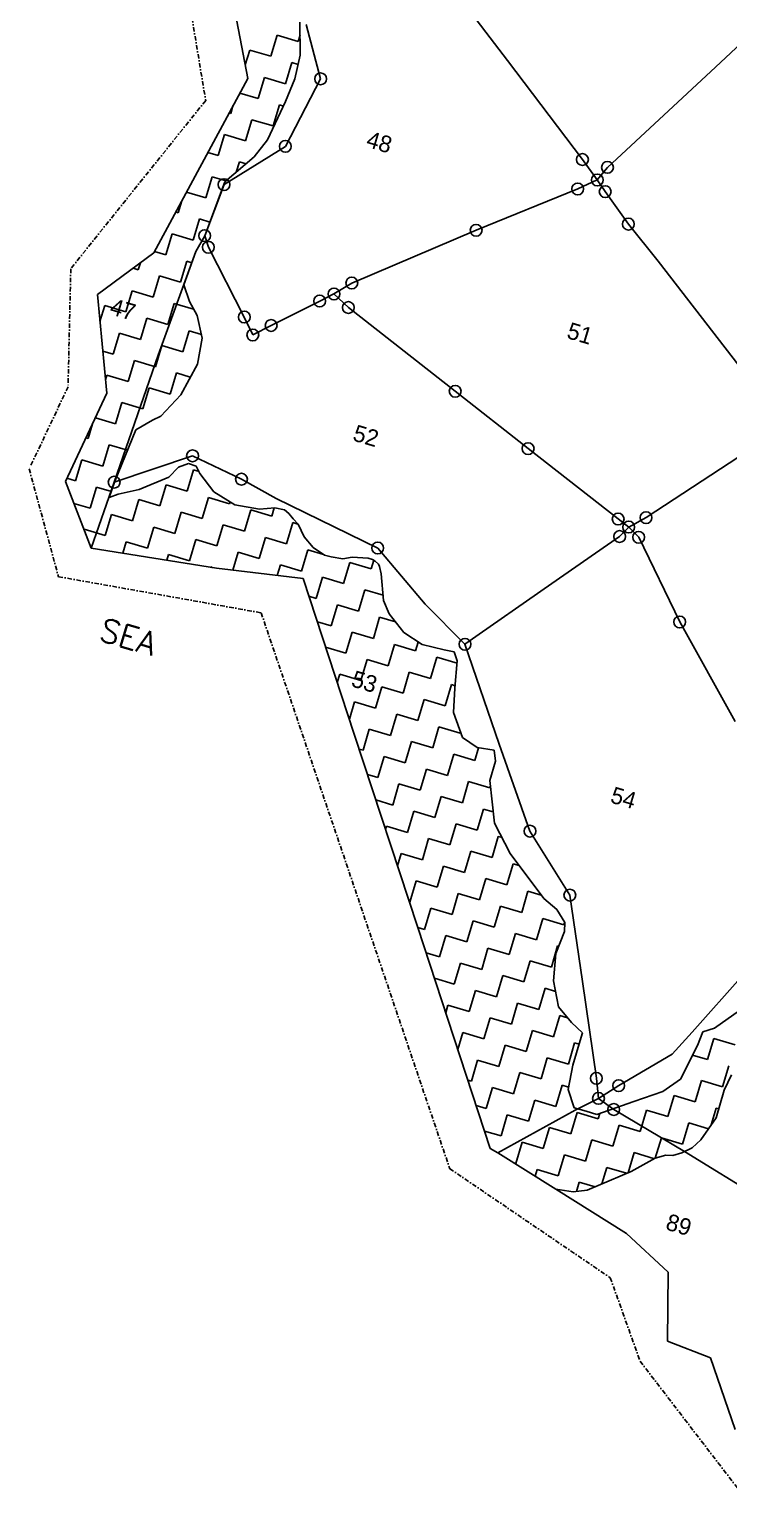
# Model space of a CAD drawing. Header units: metres. Extents: x 324633 to 327673, y 1815448 to 1818813.
# Drawn here: x 324650 to 325424, y 1815543 to 1817158 of the extents above; entities that cross this region are included whole.
import ezdxf

# ---------------------------------------------------------------- set-up
doc = ezdxf.new("R2010")
doc.units = ezdxf.units.M
doc.header["$MEASUREMENT"] = 0
doc.linetypes.add('DASHDOT', pattern=[1, 0.5, -0.25, 0, -0.25])
for name, color, linetype in [('POLY_HATCH', 12, 'Continuous'), ('POLY_PARCEL', 6, 'Continuous'), ('POLY_WATER', 4, 'Continuous'), ('TEXT_MAPOUT', 7, 'Continuous'), ('TEXT_PARCEL', 7, 'Continuous'), ('V_BOUND_STREAM_LINE', 7, 'DASHDOT')]:
    doc.layers.add(name, color=color, linetype=linetype)
doc.styles.get("Standard").update_dxf_attribs({"font": 'simplex.shx'})
doc.styles.add('TEXT_MAP', font='', dxfattribs={"height": 0.5})
doc.styles.get('TEXT_MAP').set_extended_font_data('Kruti Dev 050')

msp = doc.modelspace()

# ---------------------------------------------------------------- linework, layer by layer
for centre in [(324972.3, 1817103.4), (324933.4, 1817028.7), (325261.9, 1817014.1), (325289.6, 1817005.4), (324865.5, 1816986.4), (325278.3, 1816991.5), (325256.7, 1816981.6), (325287.1, 1816978.6), (325144.3, 1816935.9), (325312.7, 1816942.7), (324844.1, 1816929.9), (324848.2, 1816917.1), (325006.8, 1816877.5), (324971.3, 1816857.6), (324987.1, 1816865.4), (324887.9, 1816839.9), (325003, 1816850.4), (324917.6, 1816830.6), (324897.3, 1816820.1), (325121.2, 1816757.8), (325201.8, 1816694.4), (324830.7, 1816686.4), (324884.8, 1816660.5), (324744, 1816657.2), (325301.4, 1816616.5), (325332.3, 1816618), (325303, 1816597.1), (325313.1, 1816607.6), (325324.1, 1816596.3), (325035.5, 1816584.4), (325369.5, 1816502.6), (325132, 1816477.9), (325203.8, 1816271.2), (325248, 1816200.4), (325277.3, 1815997.8), (325302, 1815989.7), (325279.6, 1815975.6), (325296.5, 1815963.3)]:
    msp.add_circle(centre, 6.53)
at = {"layer": 'POLY_HATCH'}
for p, q in [((324872.4, 1817204.7), (324891.9, 1817103.8)), ((324949.8, 1817129.6), (324949.5, 1817166.1)), ((324943.9, 1817103.5), (324949.8, 1817129.6)), ((324891.9, 1817103.8), (324787.7, 1816910.8)), ((324933.4, 1817078.4), (324943.9, 1817103.5)), ((324913.7, 1817035.8), (324933.4, 1817078.4)), ((324899, 1817017), (324913.7, 1817035.8)), ((324866.3, 1816989.3), (324899, 1817017)), ((324844.1, 1816929.9), (324866.3, 1816989.3)), ((324834.5, 1816912.5), (324844.1, 1816929.9)), ((324787.7, 1816910.8), (324725.4, 1816864.9)), ((324821, 1816875.7), (324834.5, 1816912.5)), ((324725.4, 1816864.9), (324735.9, 1816755.6)), ((324827.3, 1816857.1), (324821, 1816875.7)), ((324835.8, 1816841.5), (324827.3, 1816857.1)), ((324841.5, 1816816.6), (324835.8, 1816841.5)), ((324836, 1816787.9), (324841.5, 1816816.6)), ((324817.8, 1816754), (324836, 1816787.9)), ((324735.9, 1816755.6), (324690.1, 1816658)), ((324795.6, 1816730.3), (324817.8, 1816754)), ((324744.5, 1816657.1), (324767.9, 1816715.3)), ((324767.9, 1816715.3), (324786.3, 1816726)), ((324786.3, 1816726), (324795.6, 1816730.3)), ((324815.2, 1816673.7), (324804.4, 1816662.8)), ((324826.3, 1816677.8), (324815.2, 1816673.7)), ((324834.8, 1816674.9), (324826.3, 1816677.8)), ((324838.9, 1816667), (324834.8, 1816674.9)), ((324854.3, 1816646.5), (324838.9, 1816667)), ((324690.1, 1816658), (324718.7, 1816584.3)), ((324738.5, 1816640.4), (324744.5, 1816657.1)), ((324804.4, 1816662.8), (324771.7, 1816649.1)), ((324748.6, 1816643.8), (324738.5, 1816640.4)), ((324771.7, 1816649.1), (324748.6, 1816643.8)), ((324877.3, 1816632.2), (324854.3, 1816646.5)), ((324904.9, 1816627.2), (324877.3, 1816632.2)), ((324921.8, 1816628.8), (324904.9, 1816627.2)), ((324932.4, 1816626.5), (324921.8, 1816628.8)), ((324937.3, 1816622.7), (324932.4, 1816626.5)), ((324942.1, 1816616.6), (324937.3, 1816622.7)), ((324947.4, 1816610.8), (324942.1, 1816616.6)), ((324954, 1816596.7), (324947.4, 1816610.8)), ((324964, 1816584.8), (324954, 1816596.7)), ((324718.7, 1816584.3), (324857.3, 1816562.1)), ((324976.6, 1816576.4), (324964, 1816584.8)), ((324984, 1816574.6), (324976.6, 1816576.4)), ((324997, 1816572.6), (324984, 1816574.6)), ((325007.4, 1816574.2), (324997, 1816572.6)), ((325024.9, 1816573.2), (325007.4, 1816574.2)), ((325029.6, 1816571.8), (325024.9, 1816573.2)), ((325032.8, 1816569.9), (325029.6, 1816571.8)), ((325036.5, 1816566.5), (325032.8, 1816569.9)), ((324857.3, 1816562.1), (324953, 1816550.5)), ((325037.6, 1816563.8), (325036.5, 1816566.5)), ((325039.4, 1816555.8), (325037.6, 1816563.8)), ((325041.9, 1816526.5), (325039.4, 1816555.8)), ((324953, 1816550.5), (325009.5, 1816378.6)), ((325048.3, 1816511.5), (325041.9, 1816526.5)), ((325064.2, 1816490.8), (325048.3, 1816511.5)), ((325084.7, 1816477.6), (325064.2, 1816490.8)), ((325108.9, 1816471.7), (325084.7, 1816477.6)), ((325120, 1816469.7), (325108.9, 1816471.7)), ((325123.5, 1816459.6), (325120, 1816469.7)), ((325120.9, 1816429.3), (325123.5, 1816459.6)), ((325119.4, 1816402.5), (325120.9, 1816429.3)), ((325129.4, 1816374.9), (325119.4, 1816402.5)), ((325009.5, 1816378.6), (325079.8, 1816164.5)), ((325145.5, 1816363.6), (325129.4, 1816374.9)), ((325164.1, 1816360.7), (325145.5, 1816363.6)), ((325165.7, 1816348.5), (325164.1, 1816360.7)), ((325159.3, 1816327.1), (325165.7, 1816348.5)), ((325164.8, 1816280.1), (325159.3, 1816327.1)), ((325182, 1816246.5), (325164.8, 1816280.1)), ((325219.1, 1816196.6), (325182, 1816246.5)), ((325233.6, 1816184.4), (325219.1, 1816196.6)), ((325242.4, 1816170.2), (325233.6, 1816184.4)), ((325242.2, 1816160.3), (325242.4, 1816170.2)), ((325079.8, 1816164.5), (325159.9, 1815920.3)), ((325232.3, 1816136), (325242.2, 1816160.3)), ((325229.8, 1816105.6), (325232.3, 1816136)), ((325235.5, 1816076.7), (325229.8, 1816105.6)), ((325457.1, 1816087.8), (325407.9, 1816053.2)), ((325249.8, 1816059.5), (325235.5, 1816076.7)), ((325262, 1816048.1), (325249.8, 1816059.5)), ((325407.9, 1816053.2), (325395, 1816049.2)), ((325251.4, 1816012.4), (325259.5, 1816039.7)), ((325259.5, 1816039.7), (325262, 1816048.1)), ((325395, 1816049.2), (325389.2, 1816034.1)), ((325389.2, 1816034.1), (325370.4, 1815997)), ((325246, 1815985.4), (325251.4, 1816012.4)), ((325370.4, 1815997), (325350.8, 1815983.3)), ((325418.8, 1815984.6), (325426.8, 1816001.7)), ((325252.9, 1815965.2), (325246, 1815985.4)), ((325318.9, 1815972.1), (325277.9, 1815957.8)), ((325350.8, 1815983.3), (325318.9, 1815972.1)), ((325409.7, 1815954), (325418.8, 1815984.6)), ((325266, 1815961.3), (325252.9, 1815965.2)), ((325277.9, 1815957.8), (325266, 1815961.3)), ((325392.7, 1815929.7), (325409.7, 1815954)), ((325383.2, 1815920.8), (325392.7, 1815929.7)), ((325159.9, 1815920.3), (325168.3, 1815915.5)), ((325168.3, 1815915.5), (325232.6, 1815875)), ((325315.7, 1815894.9), (325342.5, 1815909.4)), ((325342.5, 1815909.4), (325354.3, 1815912.7)), ((325354.3, 1815912.7), (325362, 1815912.4)), ((325362, 1815912.4), (325371.7, 1815915.4)), ((325371.7, 1815915.4), (325383.2, 1815920.8)), ((325267.3, 1815874), (325315.7, 1815894.9)), ((325232.6, 1815875), (325251.6, 1815872.2)), ((325251.6, 1815872.2), (325267.3, 1815874))]:
    msp.add_line(p, q, dxfattribs=at)
at = {"layer": 'POLY_HATCH', "linetype": 'Continuous'}
for p, q in [((324917.2, 1817128.3), (324924.2, 1817151.6)), ((324924.2, 1817151.6), (324947.5, 1817144.7)), ((324947.5, 1817144.7), (324949.6, 1817151.7)), ((324889, 1817118.8), (324893.9, 1817135.2)), ((324893.9, 1817135.2), (324917.2, 1817128.3)), ((324933.6, 1817098), (324940.6, 1817121.3)), ((324940.6, 1817121.3), (324947.4, 1817119.3)), ((324903.3, 1817081.6), (324910.3, 1817104.9)), ((324910.3, 1817104.9), (324933.6, 1817098)), ((324883.1, 1817087.6), (324903.3, 1817081.6)), ((324873, 1817065.2), (324875.4, 1817073.4)), ((324919.7, 1817051.3), (324926.7, 1817074.6)), ((324926.7, 1817074.6), (324931.1, 1817073.3)), ((324871.3, 1817065.7), (324873, 1817065.2)), ((324889.4, 1817034.9), (324896.4, 1817058.2)), ((324896.4, 1817058.2), (324919.7, 1817051.3)), ((324859.1, 1817018.5), (324866.1, 1817041.8)), ((324866.1, 1817041.8), (324889.4, 1817034.9)), ((324847.7, 1817021.9), (324859.1, 1817018.5)), ((324879.1, 1817000.1), (324882.5, 1817011.5)), ((324882.5, 1817011.5), (324889.9, 1817009.3)), ((324845.2, 1816971.7), (324852.2, 1816995.1)), ((324852.2, 1816995.1), (324867.7, 1816990.5)), ((324824, 1816978.1), (324845.2, 1816971.7)), ((324814.9, 1816955.3), (324818.8, 1816968.4)), ((324812.2, 1816956.2), (324814.9, 1816955.3)), ((324831.3, 1816925), (324838.3, 1816948.4)), ((324838.3, 1816948.4), (324849.8, 1816945)), ((324801, 1816908.6), (324808, 1816932)), ((324808, 1816932), (324831.3, 1816925)), ((324788.5, 1816912.4), (324801, 1816908.6)), ((324764.9, 1816894), (324770.7, 1816892.2)), ((324770.7, 1816892.2), (324773, 1816900)), ((324817.4, 1816878.3), (324824.4, 1816901.7)), ((324824.4, 1816901.7), (324829.9, 1816900)), ((324787.1, 1816861.9), (324794.1, 1816885.3)), ((324794.1, 1816885.3), (324817.4, 1816878.3)), ((324740.3, 1816875.9), (324740.4, 1816875.8)), ((324740.4, 1816875.8), (324740.5, 1816876)), ((324756.8, 1816845.5), (324763.8, 1816868.9)), ((324763.8, 1816868.9), (324787.1, 1816861.9)), ((324728.3, 1816835), (324733.5, 1816852.5)), ((324733.5, 1816852.5), (324756.8, 1816845.5)), ((324803.5, 1816831.6), (324810.5, 1816855)), ((324810.5, 1816855), (324831.9, 1816848.6)), ((324773.2, 1816815.2), (324780.2, 1816838.6)), ((324780.2, 1816838.6), (324803.5, 1816831.6)), ((324742.9, 1816798.8), (324749.9, 1816822.2)), ((324749.9, 1816822.2), (324773.2, 1816815.2)), ((324819.9, 1816801.3), (324826.9, 1816824.7)), ((324826.9, 1816824.7), (324840.6, 1816820.6)), ((324731.4, 1816802.3), (324742.9, 1816798.8)), ((324789.6, 1816784.9), (324796.6, 1816808.3)), ((324796.6, 1816808.3), (324819.9, 1816801.3)), ((324759.3, 1816768.5), (324766.3, 1816791.9)), ((324766.3, 1816791.9), (324789.6, 1816784.9)), ((324734.5, 1816770.5), (324736, 1816775.5)), ((324736, 1816775.5), (324759.3, 1816768.5)), ((324806, 1816754.6), (324813, 1816778)), ((324813, 1816778), (324828.2, 1816773.4)), ((324775.7, 1816738.2), (324782.7, 1816761.6)), ((324782.7, 1816761.6), (324806, 1816754.6)), ((324745.4, 1816721.8), (324752.4, 1816745.2)), ((324752.4, 1816745.2), (324775.7, 1816738.2)), ((324715.1, 1816705.4), (324719.9, 1816721.6)), ((324723.2, 1816728.5), (324745.4, 1816721.8)), ((324712.7, 1816706.2), (324715.1, 1816705.4)), ((324731.5, 1816675.1), (324738.5, 1816698.5)), ((324738.5, 1816698.5), (324758.7, 1816692.5)), ((324701.2, 1816658.7), (324708.2, 1816682.1)), ((324708.2, 1816682.1), (324731.5, 1816675.1)), ((324824.9, 1816647.3), (324831.9, 1816670.7)), ((324831.9, 1816670.7), (324837.9, 1816668.9)), ((324691.7, 1816661.6), (324701.2, 1816658.7)), ((324717.6, 1816628.4), (324724.6, 1816651.8)), ((324724.6, 1816651.8), (324740.9, 1816646.9)), ((324794.6, 1816630.9), (324801.6, 1816654.3)), ((324801.6, 1816654.3), (324824.9, 1816647.3)), ((324764.3, 1816614.5), (324771.3, 1816637.9)), ((324771.3, 1816637.9), (324794.6, 1816630.9)), ((324841.3, 1816617), (324848.3, 1816640.4)), ((324848.3, 1816640.4), (324871.6, 1816633.4)), ((324871.6, 1816633.4), (324872.2, 1816635.3)), ((324699.5, 1816633.8), (324717.6, 1816628.4)), ((324734, 1816598.1), (324741, 1816621.5)), ((324741, 1816621.5), (324764.3, 1816614.5)), ((324811, 1816600.6), (324818, 1816624)), ((324818, 1816624), (324841.3, 1816617)), ((324888, 1816603.1), (324895, 1816626.5)), ((324895, 1816626.5), (324918.3, 1816619.5)), ((324918.3, 1816619.5), (324921.1, 1816628.7)), ((324710.7, 1816605.1), (324734, 1816598.1)), ((324710.7, 1816605), (324710.7, 1816605.1)), ((324780.7, 1816584.2), (324787.7, 1816607.6)), ((324787.7, 1816607.6), (324811, 1816600.6)), ((324857.7, 1816586.7), (324864.7, 1816610.1)), ((324864.7, 1816610.1), (324888, 1816603.1)), ((324934.7, 1816589.2), (324941.7, 1816612.6)), ((324941.7, 1816612.6), (324947.3, 1816610.9)), ((324753.7, 1816578.7), (324757.4, 1816591.2)), ((324757.4, 1816591.2), (324780.7, 1816584.2)), ((324827.4, 1816570.3), (324834.4, 1816593.7)), ((324834.4, 1816593.7), (324857.7, 1816586.7)), ((324904.4, 1816572.8), (324911.4, 1816596.2)), ((324911.4, 1816596.2), (324934.7, 1816589.2)), ((324802.2, 1816571), (324804.1, 1816577.3)), ((324804.1, 1816577.3), (324827.4, 1816570.3)), ((324875.2, 1816560), (324881.1, 1816579.8)), ((324881.1, 1816579.8), (324904.4, 1816572.8)), ((324951.1, 1816558.9), (324958.1, 1816582.3)), ((324958.1, 1816582.3), (324975.4, 1816577.1)), ((325028.2, 1816561.4), (325031, 1816571)), ((324850.7, 1816563.2), (324850.8, 1816563.4)), ((324850.8, 1816563.4), (324852.2, 1816563)), ((324924.3, 1816554), (324927.8, 1816565.9)), ((324927.8, 1816565.9), (324951.1, 1816558.9)), ((324997.8, 1816545), (325004.8, 1816568.4)), ((325004.8, 1816568.4), (325028.2, 1816561.4)), ((324967.5, 1816528.6), (324974.5, 1816552)), ((324974.5, 1816552), (324997.8, 1816545)), ((325014.3, 1816514.7), (325021.2, 1816538.1)), ((325021.2, 1816538.1), (325041.4, 1816532.1)), ((324959.4, 1816531), (324967.5, 1816528.6)), ((324984, 1816498.3), (324990.9, 1816521.7)), ((324990.9, 1816521.7), (325014.3, 1816514.7)), ((325030.7, 1816484.4), (325037.6, 1816507.8)), ((325037.6, 1816507.8), (325055.1, 1816502.6)), ((324968.7, 1816502.9), (324984, 1816498.3)), ((325000.4, 1816468), (325007.3, 1816491.4)), ((325007.3, 1816491.4), (325030.7, 1816484.4)), ((324977.9, 1816474.7), (325000.4, 1816468)), ((325047.1, 1816454.1), (325054, 1816477.5)), ((325054, 1816477.5), (325077.4, 1816470.5)), ((325077.4, 1816470.5), (325080.3, 1816480.4)), ((325016.8, 1816437.7), (325023.7, 1816461.1)), ((325023.7, 1816461.1), (325047.1, 1816454.1)), ((325093.8, 1816440.2), (325100.7, 1816463.6)), ((325100.7, 1816463.6), (325123.2, 1816456.9)), ((324990.7, 1816435.7), (324993.4, 1816444.7)), ((324993.4, 1816444.7), (325016.8, 1816437.7)), ((325063.5, 1816423.8), (325070.4, 1816447.2)), ((325070.4, 1816447.2), (325093.8, 1816440.2)), ((325033.2, 1816407.4), (325040.1, 1816430.8)), ((325040.1, 1816430.8), (325063.5, 1816423.8)), ((325110.2, 1816409.9), (325117.1, 1816433.3)), ((325117.1, 1816433.3), (325121.1, 1816432.1)), ((325004.1, 1816395.1), (325009.8, 1816414.4)), ((325009.8, 1816414.4), (325033.2, 1816407.4)), ((325079.9, 1816393.5), (325086.8, 1816416.9)), ((325086.8, 1816416.9), (325110.2, 1816409.9)), ((325049.6, 1816377.1), (325056.5, 1816400.5)), ((325056.5, 1816400.5), (325079.9, 1816393.5)), ((325019.3, 1816360.7), (325026.2, 1816384.1)), ((325026.2, 1816384.1), (325049.6, 1816377.1)), ((325096.3, 1816363.2), (325103.2, 1816386.6)), ((325103.2, 1816386.6), (325126.6, 1816379.6)), ((325126.6, 1816379.6), (325127.1, 1816381.3)), ((325014.9, 1816362), (325019.3, 1816360.7)), ((325066, 1816346.8), (325072.9, 1816370.2)), ((325072.9, 1816370.2), (325096.3, 1816363.2)), ((325143, 1816349.3), (325147.1, 1816363.4)), ((325035.7, 1816330.4), (325042.6, 1816353.8)), ((325042.6, 1816353.8), (325066, 1816346.8)), ((325112.7, 1816332.9), (325119.6, 1816356.3)), ((325119.6, 1816356.3), (325143, 1816349.3)), ((325024.2, 1816333.8), (325035.7, 1816330.4)), ((325082.4, 1816316.5), (325089.3, 1816339.9)), ((325089.3, 1816339.9), (325112.7, 1816332.9)), ((325052.1, 1816300.1), (325059, 1816323.5)), ((325059, 1816323.5), (325082.4, 1816316.5)), ((325129.1, 1816302.6), (325136, 1816326)), ((325136, 1816326), (325159.4, 1816319)), ((325159.4, 1816319), (325160, 1816321.1)), ((325033.4, 1816305.7), (325052.1, 1816300.1)), ((325098.8, 1816286.2), (325105.7, 1816309.6)), ((325105.7, 1816309.6), (325129.1, 1816302.6)), ((325145.5, 1816272.3), (325152.4, 1816295.7)), ((325152.4, 1816295.7), (325163.3, 1816292.4)), ((325068.5, 1816269.8), (325075.4, 1816293.2)), ((325075.4, 1816293.2), (325098.8, 1816286.2)), ((325115.2, 1816255.9), (325122.1, 1816279.3)), ((325122.1, 1816279.3), (325145.5, 1816272.3)), ((325044.1, 1816273.3), (325045.1, 1816276.8)), ((325045.1, 1816276.8), (325068.5, 1816269.8)), ((325084.9, 1816239.5), (325091.8, 1816262.9)), ((325091.8, 1816262.9), (325115.2, 1816255.9)), ((325161.9, 1816242), (325168.8, 1816265.4)), ((325168.8, 1816265.4), (325173, 1816264.2)), ((325057.4, 1816232.7), (325061.5, 1816246.5)), ((325061.5, 1816246.5), (325084.9, 1816239.5)), ((325131.6, 1816225.6), (325138.5, 1816249)), ((325138.5, 1816249), (325161.9, 1816242)), ((325101.3, 1816209.2), (325108.2, 1816232.6)), ((325108.2, 1816232.6), (325131.6, 1816225.6)), ((325178.3, 1816211.7), (325185.2, 1816235.1)), ((325185.2, 1816235.1), (325192, 1816233.1)), ((325071, 1816192.8), (325077.9, 1816216.2)), ((325077.9, 1816216.2), (325101.3, 1816209.2)), ((325148, 1816195.3), (325154.9, 1816218.7)), ((325154.9, 1816218.7), (325178.3, 1816211.7)), ((325117.7, 1816178.9), (325124.6, 1816202.3)), ((325124.6, 1816202.3), (325148, 1816195.3)), ((325194.7, 1816181.4), (325201.6, 1816204.8)), ((325201.6, 1816204.8), (325216.2, 1816200.5)), ((325070.5, 1816193), (325071, 1816192.8)), ((325087.4, 1816162.5), (325094.3, 1816185.9)), ((325094.3, 1816185.9), (325117.7, 1816178.9)), ((325164.4, 1816165), (325171.3, 1816188.4)), ((325171.3, 1816188.4), (325194.7, 1816181.4)), ((325134.1, 1816148.6), (325141, 1816172)), ((325141, 1816172), (325164.4, 1816165)), ((325211.1, 1816151.1), (325218, 1816174.5)), ((325218, 1816174.5), (325241.4, 1816167.5)), ((325241.4, 1816167.5), (325242.2, 1816170.4)), ((325079.7, 1816164.8), (325087.4, 1816162.5)), ((325103.8, 1816132.2), (325110.7, 1816155.6)), ((325110.7, 1816155.6), (325134.1, 1816148.6)), ((325180.8, 1816134.7), (325187.7, 1816158.1)), ((325187.7, 1816158.1), (325211.1, 1816151.1)), ((325089, 1816136.6), (325103.8, 1816132.2)), ((325150.5, 1816118.3), (325157.4, 1816141.7)), ((325157.4, 1816141.7), (325180.8, 1816134.7)), ((325227.5, 1816120.8), (325234.4, 1816144.2)), ((325234.4, 1816144.2), (325235.5, 1816143.9)), ((325120.2, 1816101.9), (325127.1, 1816125.3)), ((325127.1, 1816125.3), (325150.5, 1816118.3)), ((325197.2, 1816104.4), (325204.1, 1816127.8)), ((325204.1, 1816127.8), (325227.5, 1816120.8)), ((325098.2, 1816108.5), (325120.2, 1816101.9)), ((325166.9, 1816088), (325173.8, 1816111.4)), ((325173.8, 1816111.4), (325197.2, 1816104.4)), ((325136.6, 1816071.6), (325143.5, 1816095)), ((325143.5, 1816095), (325166.9, 1816088)), ((325213.6, 1816074.1), (325220.5, 1816097.5)), ((325220.5, 1816097.5), (325232.1, 1816094)), ((325110.8, 1816070.2), (325113.2, 1816078.6)), ((325113.2, 1816078.6), (325136.6, 1816071.6)), ((325183.3, 1816057.7), (325190.2, 1816081.1)), ((325190.2, 1816081.1), (325213.6, 1816074.1)), ((325153, 1816041.3), (325159.9, 1816064.7)), ((325159.9, 1816064.7), (325183.3, 1816057.7)), ((325230, 1816043.8), (325236.9, 1816067.2)), ((325236.9, 1816067.2), (325245.5, 1816064.6)), ((325124.1, 1816029.6), (325129.6, 1816048.3)), ((325129.6, 1816048.3), (325153, 1816041.3)), ((325199.7, 1816027.4), (325206.6, 1816050.8)), ((325206.6, 1816050.8), (325230, 1816043.8)), ((325246.4, 1816013.5), (325253.3, 1816036.9)), ((325253.3, 1816036.9), (325258.2, 1816035.4)), ((325400.4, 1816018.5), (325407.4, 1816041.9)), ((325407.4, 1816041.9), (325430.7, 1816034.9)), ((325169.4, 1816011), (325176.3, 1816034.4)), ((325176.3, 1816034.4), (325199.7, 1816027.4)), ((325216.1, 1815997.1), (325223, 1816020.5)), ((325223, 1816020.5), (325246.4, 1816013.5)), ((325383.8, 1816023.5), (325400.4, 1816018.5)), ((325139.1, 1815994.6), (325146, 1816018)), ((325146, 1816018), (325169.4, 1816011)), ((325185.8, 1815980.7), (325192.7, 1816004.1)), ((325192.7, 1816004.1), (325216.1, 1815997.1)), ((325416.8, 1815988.2), (325423.8, 1816011.6)), ((325135.2, 1815995.8), (325139.1, 1815994.6)), ((325232.5, 1815966.8), (325239.4, 1815990.2)), ((325239.4, 1815990.2), (325246.5, 1815988.1)), ((325386.5, 1815971.8), (325393.5, 1815995.2)), ((325393.5, 1815995.2), (325416.8, 1815988.2)), ((325155.5, 1815964.3), (325162.4, 1815987.7)), ((325162.4, 1815987.7), (325185.8, 1815980.7)), ((325202.2, 1815950.4), (325209.1, 1815973.8)), ((325209.1, 1815973.8), (325232.5, 1815966.8)), ((325356.2, 1815955.4), (325363.2, 1815978.8)), ((325363.2, 1815978.8), (325386.5, 1815971.8)), ((325144.4, 1815967.6), (325155.5, 1815964.3)), ((325171.9, 1815934), (325178.8, 1815957.4)), ((325178.8, 1815957.4), (325202.2, 1815950.4)), ((325248.9, 1815936.5), (325255.9, 1815959.9)), ((325255.9, 1815959.9), (325279.2, 1815952.9)), ((325279.2, 1815952.9), (325281, 1815958.8)), ((325325.9, 1815939), (325332.9, 1815962.4)), ((325332.9, 1815962.4), (325356.2, 1815955.4)), ((325404.4, 1815946.4), (325409.9, 1815964.9)), ((325409.9, 1815964.9), (325412.7, 1815964)), ((325153.7, 1815939.4), (325171.9, 1815934)), ((325218.6, 1815920.1), (325225.6, 1815943.5)), ((325225.6, 1815943.5), (325248.9, 1815936.5)), ((325295.6, 1815922.6), (325302.6, 1815946)), ((325302.6, 1815946), (325325.9, 1815939)), ((325372.6, 1815925.1), (325379.6, 1815948.5)), ((325379.6, 1815948.5), (325401.3, 1815942)), ((325188.3, 1815903.7), (325195.3, 1815927.1)), ((325195.3, 1815927.1), (325218.6, 1815920.1)), ((325265.3, 1815906.2), (325272.3, 1815929.6)), ((325272.3, 1815929.6), (325295.6, 1815922.6)), ((325342.5, 1815909.4), (325349.3, 1815932.1)), ((325349.3, 1815932.1), (325372.6, 1815925.1)), ((325235, 1815889.8), (325242, 1815913.2)), ((325242, 1815913.2), (325265.3, 1815906.2)), ((325312.3, 1815893.4), (325319, 1815915.7)), ((325319, 1815915.7), (325341.7, 1815908.9)), ((325185.9, 1815904.4), (325188.3, 1815903.7)), ((325209.5, 1815889.6), (325211.7, 1815896.8)), ((325211.7, 1815896.8), (325235, 1815889.8)), ((325283.2, 1815880.9), (325288.7, 1815899.3)), ((325288.7, 1815899.3), (325310.7, 1815892.7)), ((325255.3, 1815872.6), (325258.4, 1815882.9)), ((325258.4, 1815882.9), (325275.8, 1815877.7))]:
    msp.add_line(p, q, dxfattribs=at)
at = {"layer": 'POLY_PARCEL'}
for p, q in [((325178.9, 1817123.8), (325080.9, 1817252.3)), ((325409.2, 1817116.2), (325466.8, 1817170.3)), ((324972.3, 1817103.4), (324956.4, 1817163.4)), ((325261.9, 1817014.1), (325178.9, 1817123.8)), ((324933.4, 1817028.7), (324972.3, 1817103.4)), ((325289.6, 1817005.4), (325409.2, 1817116.2)), ((324865.5, 1816986.4), (324933.4, 1817028.7)), ((325278.3, 1816991.5), (325261.9, 1817014.1)), ((325278.3, 1816991.5), (325256.7, 1816981.6)), ((325278.3, 1816991.5), (325289.6, 1817005.4)), ((325287.1, 1816978.6), (325278.3, 1816991.5)), ((324844.1, 1816929.9), (324865.5, 1816986.4)), ((325256.7, 1816981.6), (325144.3, 1816935.9)), ((325312.7, 1816942.7), (325287.1, 1816978.6)), ((325345.7, 1816901.8), (325312.7, 1816942.7)), ((324834.5, 1816912.5), (324844.1, 1816929.9)), ((324848.2, 1816917.1), (324844.1, 1816929.9)), ((325144.3, 1816935.9), (325006.8, 1816877.5)), ((324792.6, 1816797.8), (324834.5, 1816912.5)), ((324887.9, 1816839.9), (324848.2, 1816917.1)), ((325472.5, 1816737.4), (325345.7, 1816901.8)), ((325006.8, 1816877.5), (324987.1, 1816865.4)), ((324987.1, 1816865.4), (324971.3, 1816857.6)), ((324987.1, 1816865.4), (325003, 1816850.4)), ((324971.3, 1816857.6), (324917.6, 1816830.6)), ((325003, 1816850.4), (325121.2, 1816757.8)), ((324897.3, 1816820.1), (324887.9, 1816839.9)), ((324917.6, 1816830.6), (324897.3, 1816820.1)), ((324744, 1816657.2), (324792.6, 1816797.8)), ((325121.2, 1816757.8), (325201.8, 1816694.4)), ((324830.7, 1816686.4), (324744, 1816657.2)), ((324884.8, 1816660.5), (324830.7, 1816686.4)), ((325201.8, 1816694.4), (325301.4, 1816616.5)), ((325332.3, 1816618), (325434.7, 1816685.1)), ((324718.7, 1816584.3), (324744, 1816657.2)), ((324923.3, 1816639.2), (324884.8, 1816660.5)), ((325035.5, 1816584.4), (324923.3, 1816639.2)), ((325313.1, 1816607.6), (325332.3, 1816618)), ((325301.4, 1816616.5), (325313.1, 1816607.6)), ((325313.1, 1816607.6), (325303, 1816597.1)), ((325324.1, 1816596.3), (325313.1, 1816607.6)), ((325303, 1816597.1), (325228.1, 1816545)), ((325369.5, 1816502.6), (325324.1, 1816596.3)), ((325087.9, 1816522.3), (325035.5, 1816584.4)), ((325228.1, 1816545), (325132, 1816477.9)), ((325132, 1816477.9), (325087.9, 1816522.3)), ((325430.9, 1816392.5), (325369.5, 1816502.6)), ((325132, 1816477.9), (325169.9, 1816367.5)), ((325169.9, 1816367.5), (325203.8, 1816271.2)), ((325203.8, 1816271.2), (325248, 1816200.4)), ((325248, 1816200.4), (325261.9, 1816104.8)), ((325261.9, 1816104.8), (325277.3, 1815997.8)), ((325383.1, 1816048.9), (325439.6, 1816112.1)), ((325361.3, 1816024.4), (325383.1, 1816048.9)), ((325302, 1815989.7), (325361.3, 1816024.4)), ((325277.3, 1815997.8), (325279.6, 1815975.6)), ((325279.6, 1815975.6), (325302, 1815989.7)), ((325279.6, 1815975.6), (325253.7, 1815962.7)), ((325279.6, 1815975.6), (325296.5, 1815963.3)), ((325253.7, 1815962.7), (325168.3, 1815915.5)), ((325296.5, 1815963.3), (325374.6, 1815916.8)), ((325374.6, 1815916.8), (325531.9, 1815820.2))]:
    msp.add_line(p, q, dxfattribs=at)
at = {"layer": 'POLY_WATER'}
for p, q in [((324872.4, 1817204.7), (324891.9, 1817103.8)), ((324891.9, 1817103.8), (324787.7, 1816910.8)), ((324787.7, 1816910.8), (324725.4, 1816864.9)), ((324725.4, 1816864.9), (324735.9, 1816755.6)), ((324735.9, 1816755.6), (324690.1, 1816658)), ((324690.1, 1816658), (324718.7, 1816584.3)), ((324718.7, 1816584.3), (324857.3, 1816562.1)), ((324857.3, 1816562.1), (324953, 1816550.5)), ((324953, 1816550.5), (325009.5, 1816378.6)), ((325009.5, 1816378.6), (325079.8, 1816164.5)), ((325079.8, 1816164.5), (325159.9, 1815920.3)), ((325159.9, 1815920.3), (325168.3, 1815915.5)), ((325168.3, 1815915.5), (325232.6, 1815875)), ((325232.6, 1815875), (325310.5, 1815826)), ((325310.5, 1815826), (325356.8, 1815783.2)), ((325356.8, 1815783.2), (325355.9, 1815707.2)), ((325355.9, 1815707.2), (325403.7, 1815688.5)), ((325403.7, 1815688.5), (325430.7, 1815609.5))]:
    msp.add_line(p, q, dxfattribs=at)
at = {"layer": 'V_BOUND_STREAM_LINE', "ltscale": 10}
for p, q in [((324756.2, 1817619.1), (324845.2, 1817079.4)), ((324845.2, 1817079.4), (324696, 1816893.4)), ((324696, 1816893.4), (324693, 1816762.7)), ((324693, 1816762.7), (324650, 1816671.9)), ((324650, 1816671.9), (324682.4, 1816552.7)), ((324682.4, 1816552.7), (324906.6, 1816512.7)), ((324906.6, 1816512.7), (325115.2, 1815897.8)), ((325115.2, 1815897.8), (325292.7, 1815777.2)), ((325292.7, 1815777.2), (325325.7, 1815684.8)), ((325325.7, 1815684.8), (325434.9, 1815542.6))]:
    msp.add_line(p, q, dxfattribs=at)

# ---------------------------------------------------------------- texts
at = {"layer": 'TEXT_MAPOUT'}
msp.add_text('SEA', height=25.58, rotation=343.4283, dxfattribs=at).set_placement((324725.9, 1816482.9))
at = {"layer": 'TEXT_PARCEL', "style": 'TEXT_MAP'}
for s, p in [('48', (325021.6, 1817028.5)), ('47', (324738, 1816843.4)), ('51', (325243.5, 1816816.9)), ('52', (325006.8, 1816703.6)), ('53', (325005.1, 1816431.7)), ('54', (325291.6, 1816303.2)), ('89', (325352.8, 1815830.9))]:
    msp.add_text(s, height=18.42, rotation=343.4283, dxfattribs=at).set_placement(p)

doc.saveas('drawing.dxf')
